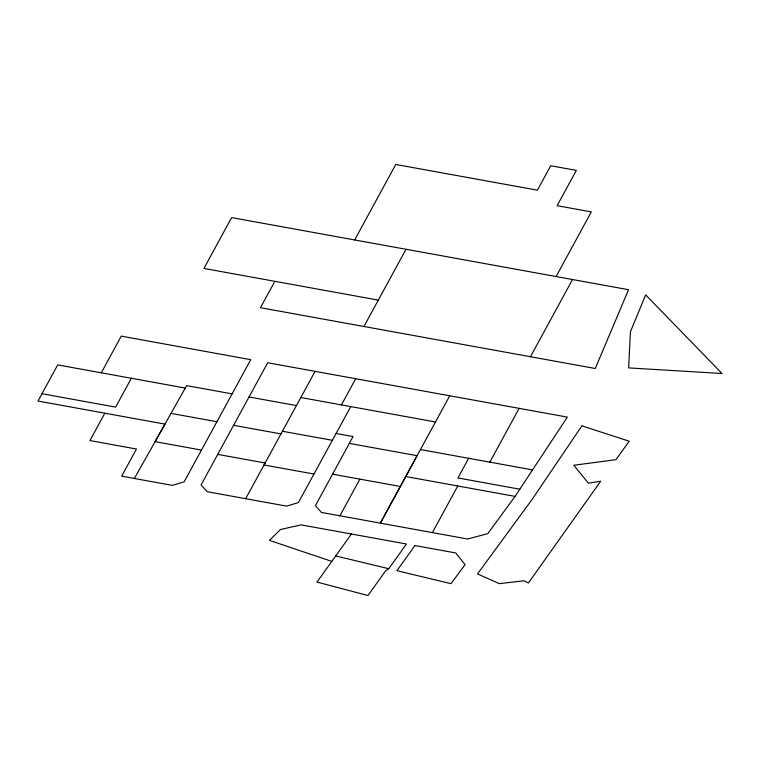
<?xml version="1.0" encoding="UTF-8"?>
<svg xmlns="http://www.w3.org/2000/svg" width="760" height="760" viewBox="0 0 760 760"><rect width="100%" height="100%" fill="white"/><g stroke="black" fill="none" stroke-linecap="round" stroke-linejoin="round"><path stroke-width="1.14" d="M349.305 443.384L417.088 455.686L380.361 523.146L321.508 512.458L315.428 505.647L353.039 436.563L336.101 433.476M104.842 413.193L89.946 440.562L136.468 449.017L121.657 476.188L134.368 478.486L164.977 424.118L38 401.042L57.703 364.895L185.278 388.056L186.656 385.633L232.104 393.87L250.743 359.68L121.258 336.129L101.298 372.808M131.357 378.262L115.634 407.113L42.018 393.727M274.835 281.333L260.442 307.705L595.26 368.495L628.548 289.702L231.638 217.597L203.946 268.441L378.318 300.115M232.104 393.87L184.148 481.83L172.349 485.383L134.368 478.486M354.663 239.951L395.77 164.464L537.424 190.18L550.725 165.737L576.346 170.392L557.118 205.684L591.299 211.898L556.12 276.535M245.66 498.693L315.077 371.365M363.926 326.496L406.02 249.28M341.43 404.899L355.699 378.727M350.749 406.581L298.423 502.569L286.624 506.122L207.233 491.72L201.086 484.918L267.681 362.757L567.35 417.107L515.09 496.394L487.768 533.653L467.628 539.011L380.361 523.146L449.749 395.789M339.919 515.812L359.869 479.151M432.402 532.617L457.776 485.982M530.461 356.725L572.527 279.509M489.829 462.147L519.137 408.358M468.673 458.308L457.928 477.954L519.831 489.221M185.278 388.056L155.097 441.664L201.466 450.072M351.433 534.014L316.996 582.075L367.963 595.536L385.719 570.722L388.769 568.708L406.457 544.008L301.122 524.885L280.421 529.52L269.467 540.369L331.816 561.403M300.808 397.527L435.47 421.962M249.033 396.976L296.419 405.574M420.423 449.559L532.561 469.898M282.397 431.262L332.367 440.306M171.009 413.392L216.923 421.724M233.576 425.315L280.953 433.912M405.707 476.529L515.09 496.394M332.548 474.173L400.273 486.466M217.73 454.385L265.107 462.983L264.024 464.987L313.984 474.031M335.72 555.94L388.769 568.708M630.448 331.692L628.625 367.897L722 373.512L645.667 294.899L630.448 331.692M581.903 425.847L531.895 499.728L477.536 573.885L499.253 583.642L524.144 580.773L528.409 582.986L600.666 481.213L588.354 483.151L573.809 465.262L615.933 459.686L629.204 441.208L581.903 425.847M414.96 545.547L396.948 570.684L451.031 583.689L465.053 564.585L455.772 552.957L414.96 545.547"/></g></svg>
